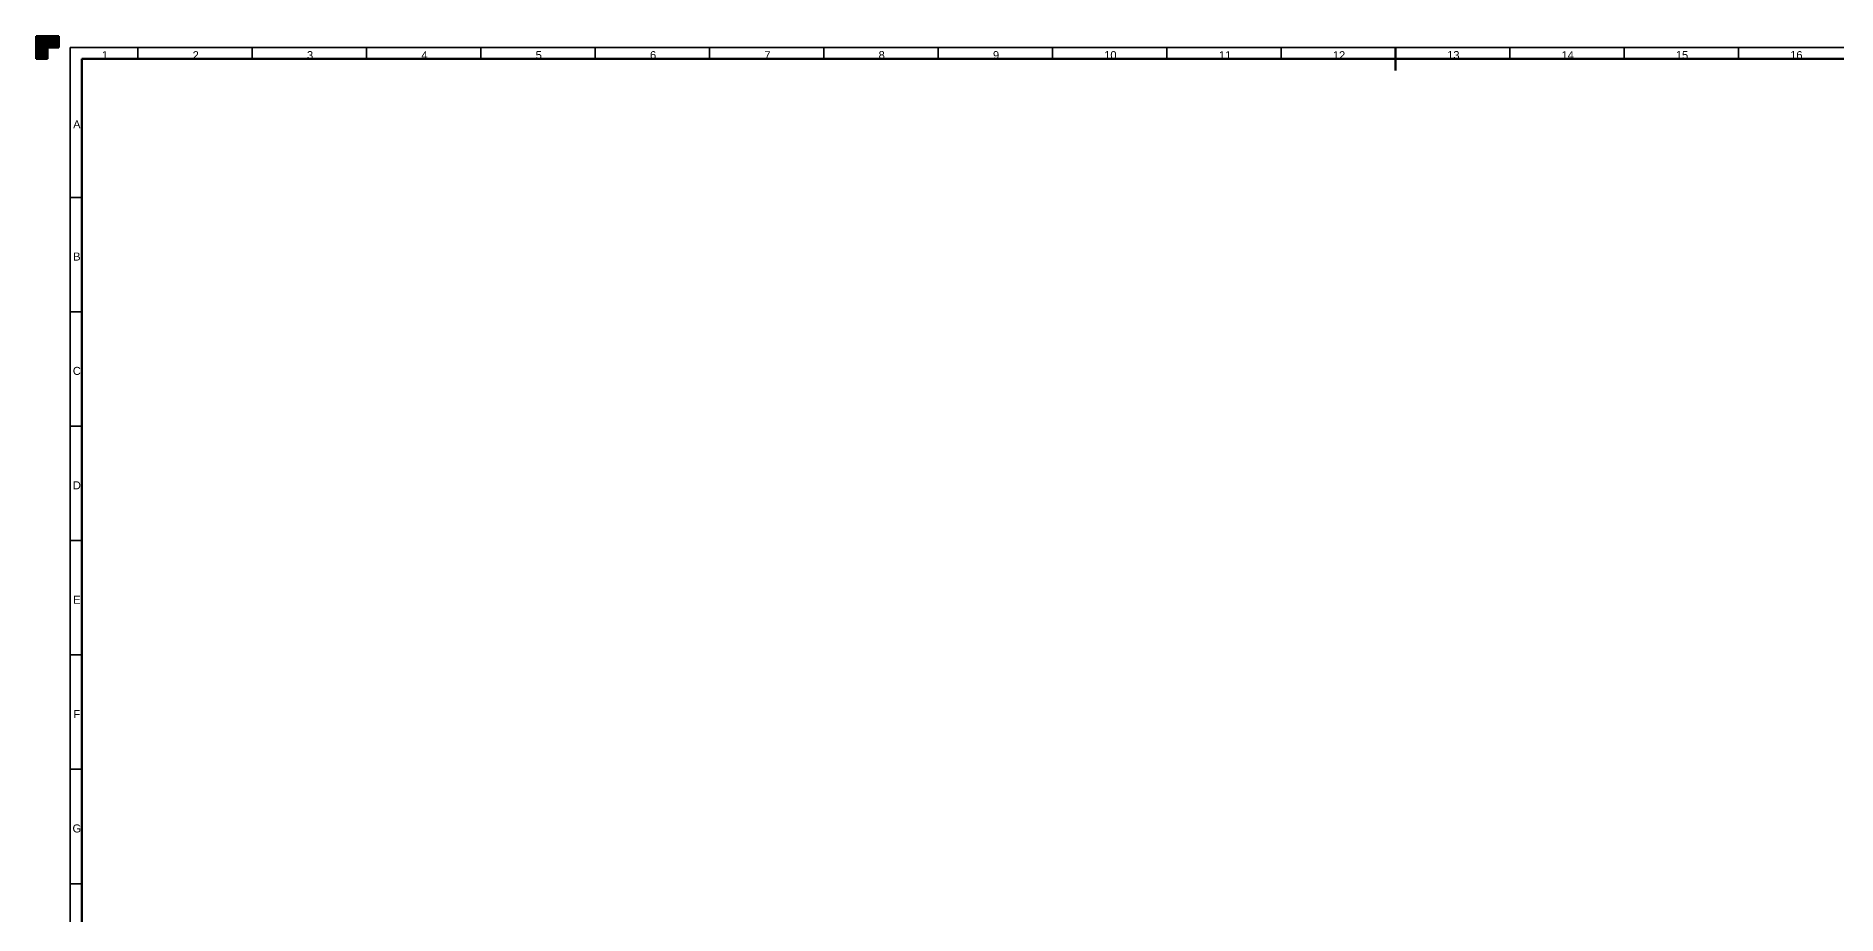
# Model space of a CAD drawing. Header units: millimetres. Extents: x 0 to 1189, y 0 to 841.
# Drawn here: x 0 to 788, y 457 to 841 of the extents above; entities that cross this region are included whole.
import ezdxf

# ---------------------------------------------------------------- set-up
doc = ezdxf.new("R2010")
doc.units = ezdxf.units.MM
doc.layers.add('256', color=7, linetype='Continuous', true_color=0xffffff)
doc.styles.add('Arial', font='Arial')

# ---------------------------------------------------------------- blocks, each defined once
blk = doc.blocks.new('HATCH1')
at = {"color": 18, "lineweight": 13}
for p, q in [((0, 840.98988), (10, 840.98988)), ((0, 840.94755), (10, 840.94755)), ((0, 840.90522), (10, 840.90522)), ((0, 840.86289), (10, 840.86289)), ((0, 840.82056), (10, 840.82056)), ((0, 840.77823), (10, 840.77823)), ((0, 840.7359), (10, 840.7359)), ((0, 840.69357), (10, 840.69357)), ((0, 840.65124), (10, 840.65124)), ((0, 840.60891), (10, 840.60891)), ((0, 840.56658), (10, 840.56658)), ((0, 840.52425), (10, 840.52425)), ((0, 840.48192), (10, 840.48192)), ((0, 840.43959), (10, 840.43959)), ((0, 840.39726), (10, 840.39726)), ((0, 840.35493), (10, 840.35493)), ((0, 840.3126), (10, 840.3126)), ((0, 840.27027), (10, 840.27027)), ((0, 840.22794), (10, 840.22794)), ((0, 840.18561), (10, 840.18561)), ((0, 840.14328), (10, 840.14328)), ((0, 840.10095), (10, 840.10095)), ((0, 840.05862), (10, 840.05862)), ((0, 840.01629), (10, 840.01629)), ((0, 839.97396), (10, 839.97396)), ((0, 839.93163), (10, 839.93163)), ((0, 839.8893), (10, 839.8893)), ((0, 839.84697), (10, 839.84697)), ((0, 839.80464), (10, 839.80464)), ((0, 839.76231), (10, 839.76231)), ((0, 839.71998), (10, 839.71998)), ((0, 839.67765), (10, 839.67765)), ((0, 839.63532), (10, 839.63532)), ((0, 839.59299), (10, 839.59299)), ((0, 839.55066), (10, 839.55066)), ((0, 839.50833), (10, 839.50833)), ((0, 839.466), (10, 839.466)), ((0, 839.42367), (10, 839.42367)), ((0, 839.38134), (10, 839.38134)), ((0, 839.33901), (10, 839.33901)), ((0, 839.29668), (10, 839.29668)), ((0, 839.25435), (10, 839.25435)), ((0, 839.21202), (10, 839.21202)), ((0, 839.16969), (10, 839.16969)), ((0, 839.12736), (10, 839.12736)), ((0, 839.08503), (10, 839.08503)), ((0, 839.0427), (10, 839.0427)), ((0, 839.00037), (10, 839.00037)), ((0, 838.95804), (10, 838.95804)), ((0, 838.91571), (10, 838.91571)), ((0, 838.87338), (10, 838.87338)), ((0, 838.83105), (10, 838.83105)), ((0, 838.78872), (10, 838.78872)), ((0, 838.74639), (10, 838.74639)), ((0, 838.70406), (10, 838.70406)), ((0, 838.66173), (10, 838.66173)), ((0, 838.6194), (10, 838.6194)), ((0, 838.57707), (10, 838.57707)), ((0, 838.53474), (10, 838.53474)), ((0, 838.49241), (10, 838.49241)), ((0, 838.45008), (10, 838.45008)), ((0, 838.40775), (10, 838.40775)), ((0, 838.36542), (10, 838.36542)), ((0, 838.32309), (10, 838.32309)), ((0, 838.28076), (10, 838.28076)), ((0, 838.23843), (10, 838.23843)), ((0, 838.1961), (10, 838.1961)), ((0, 838.15377), (10, 838.15377)), ((0, 838.11144), (10, 838.11144)), ((0, 838.06911), (10, 838.06911)), ((0, 838.02678), (10, 838.02678)), ((0, 837.98445), (10, 837.98445)), ((0, 837.94212), (10, 837.94212)), ((0, 837.89979), (10, 837.89979)), ((0, 837.85746), (10, 837.85746)), ((0, 837.81513), (10, 837.81513)), ((0, 837.7728), (10, 837.7728)), ((0, 837.73047), (10, 837.73047)), ((0, 837.68814), (10, 837.68814)), ((0, 837.64581), (10, 837.64581)), ((0, 837.60348), (10, 837.60348)), ((0, 837.56115), (10, 837.56115)), ((0, 837.51882), (10, 837.51882)), ((0, 837.47649), (10, 837.47649)), ((0, 837.43416), (10, 837.43416)), ((0, 837.39183), (10, 837.39183)), ((0, 837.3495), (10, 837.3495)), ((0, 837.30717), (10, 837.30717)), ((0, 837.26484), (10, 837.26484)), ((0, 837.22251), (10, 837.22251)), ((0, 837.18018), (10, 837.18018)), ((0, 837.13785), (10, 837.13785)), ((0, 837.09552), (10, 837.09552)), ((0, 837.05319), (10, 837.05319)), ((0, 837.01086), (10, 837.01086)), ((0, 836.96853), (10, 836.96853)), ((0, 836.9262), (10, 836.9262)), ((0, 836.88387), (10, 836.88387)), ((0, 836.84154), (10, 836.84154)), ((0, 836.79921), (10, 836.79921)), ((0, 836.75688), (10, 836.75688)), ((0, 836.71455), (10, 836.71455)), ((0, 836.67222), (10, 836.67222)), ((0, 836.62989), (10, 836.62989)), ((0, 836.58756), (10, 836.58756)), ((0, 836.54523), (10, 836.54523)), ((0, 836.5029), (10, 836.5029)), ((0, 836.46057), (10, 836.46057)), ((0, 836.41824), (10, 836.41824)), ((0, 836.37591), (10, 836.37591)), ((0, 836.33358), (10, 836.33358)), ((0, 836.29125), (10, 836.29125)), ((0, 836.24892), (10, 836.24892)), ((0, 836.20659), (10, 836.20659)), ((0, 836.16426), (10, 836.16426)), ((0, 836.12193), (10, 836.12193)), ((0, 836.0796), (10, 836.0796)), ((0, 836.03727), (10, 836.03727)), ((0, 835.99494), (5, 835.99494)), ((0, 835.95261), (5, 835.95261)), ((0, 835.91028), (5, 835.91028)), ((0, 835.86795), (5, 835.86795)), ((0, 835.82562), (5, 835.82562)), ((0, 835.78329), (5, 835.78329)), ((0, 835.74096), (5, 835.74096)), ((0, 835.69863), (5, 835.69863)), ((0, 835.6563), (5, 835.6563)), ((0, 835.61397), (5, 835.61397)), ((0, 835.57164), (5, 835.57164)), ((0, 835.52931), (5, 835.52931)), ((0, 835.48698), (5, 835.48698)), ((0, 835.44465), (5, 835.44465)), ((0, 835.40232), (5, 835.40232)), ((0, 835.35999), (5, 835.35999)), ((0, 835.31766), (5, 835.31766)), ((0, 835.27533), (5, 835.27533)), ((0, 835.233), (5, 835.233)), ((0, 835.19067), (5, 835.19067)), ((0, 835.14834), (5, 835.14834)), ((0, 835.10601), (5, 835.10601)), ((0, 835.06368), (5, 835.06368)), ((0, 835.02135), (5, 835.02135)), ((0, 834.97902), (5, 834.97902)), ((0, 834.93669), (5, 834.93669)), ((0, 834.89436), (5, 834.89436)), ((0, 834.85203), (5, 834.85203)), ((0, 834.8097), (5, 834.8097)), ((0, 834.76737), (5, 834.76737)), ((0, 834.72504), (5, 834.72504)), ((0, 834.68271), (5, 834.68271)), ((0, 834.64038), (5, 834.64038)), ((0, 834.59805), (5, 834.59805)), ((0, 834.55572), (5, 834.55572)), ((0, 834.51339), (5, 834.51339)), ((0, 834.47106), (5, 834.47106)), ((0, 834.42873), (5, 834.42873)), ((0, 834.3864), (5, 834.3864)), ((0, 834.34407), (5, 834.34407)), ((0, 834.30174), (5, 834.30174)), ((0, 834.25941), (5, 834.25941)), ((0, 834.21708), (5, 834.21708)), ((0, 834.17475), (5, 834.17475)), ((0, 834.13242), (5, 834.13242)), ((0, 834.09009), (5, 834.09009)), ((0, 834.04776), (5, 834.04776)), ((0, 834.00543), (5, 834.00543)), ((0, 833.9631), (5, 833.9631)), ((0, 833.92077), (5, 833.92077)), ((0, 833.87844), (5, 833.87844)), ((0, 833.83611), (5, 833.83611)), ((0, 833.79378), (5, 833.79378)), ((0, 833.75145), (5, 833.75145)), ((0, 833.70912), (5, 833.70912)), ((0, 833.66679), (5, 833.66679)), ((0, 833.62446), (5, 833.62446)), ((0, 833.58213), (5, 833.58213)), ((0, 833.5398), (5, 833.5398)), ((0, 833.49747), (5, 833.49747)), ((0, 833.45514), (5, 833.45514)), ((0, 833.41281), (5, 833.41281)), ((0, 833.37048), (5, 833.37048)), ((0, 833.32815), (5, 833.32815)), ((0, 833.28582), (5, 833.28582)), ((0, 833.24349), (5, 833.24349)), ((0, 833.20116), (5, 833.20116)), ((0, 833.15883), (5, 833.15883)), ((0, 833.1165), (5, 833.1165)), ((0, 833.07417), (5, 833.07417)), ((0, 833.03184), (5, 833.03184)), ((0, 832.98951), (5, 832.98951)), ((0, 832.94718), (5, 832.94718)), ((0, 832.90485), (5, 832.90485)), ((0, 832.86252), (5, 832.86252)), ((0, 832.82019), (5, 832.82019)), ((0, 832.77786), (5, 832.77786)), ((0, 832.73553), (5, 832.73553)), ((0, 832.6932), (5, 832.6932)), ((0, 832.65087), (5, 832.65087)), ((0, 832.60854), (5, 832.60854)), ((0, 832.56621), (5, 832.56621)), ((0, 832.52388), (5, 832.52388)), ((0, 832.48155), (5, 832.48155)), ((0, 832.43922), (5, 832.43922)), ((0, 832.39689), (5, 832.39689)), ((0, 832.35456), (5, 832.35456)), ((0, 832.31223), (5, 832.31223)), ((0, 832.2699), (5, 832.2699)), ((0, 832.22757), (5, 832.22757)), ((0, 832.18524), (5, 832.18524)), ((0, 832.14291), (5, 832.14291)), ((0, 832.10058), (5, 832.10058)), ((0, 832.05825), (5, 832.05825)), ((0, 832.01592), (5, 832.01592)), ((0, 831.97359), (5, 831.97359)), ((0, 831.93126), (5, 831.93126)), ((0, 831.88893), (5, 831.88893)), ((0, 831.8466), (5, 831.8466)), ((0, 831.80427), (5, 831.80427)), ((0, 831.76194), (5, 831.76194)), ((0, 831.71961), (5, 831.71961)), ((0, 831.67728), (5, 831.67728)), ((0, 831.63495), (5, 831.63495)), ((0, 831.59262), (5, 831.59262)), ((0, 831.55029), (5, 831.55029)), ((0, 831.50796), (5, 831.50796)), ((0, 831.46563), (5, 831.46563)), ((0, 831.4233), (5, 831.4233)), ((0, 831.38097), (5, 831.38097)), ((0, 831.33864), (5, 831.33864)), ((0, 831.29631), (5, 831.29631)), ((0, 831.25398), (5, 831.25398)), ((0, 831.21165), (5, 831.21165)), ((0, 831.16932), (5, 831.16932)), ((0, 831.12699), (5, 831.12699)), ((0, 831.08466), (5, 831.08466)), ((0, 831.04233), (5, 831.04233)), ((0, 831), (5, 831))]:
    blk.add_line(p, q, dxfattribs=at)

msp = doc.modelspace()

# ---------------------------------------------------------------- linework, layer by layer
at = {"layer": '256', "color": 18, "linetype": 'Continuous', "lineweight": 70}
for p, q in [((0, 831), (0, 841)), ((0, 841), (10, 841)), ((5, 836), (5, 831)), ((10, 836), (5, 836)), ((10, 841), (10, 836)), ((5, 831), (0, 831)), ((20, 10), (20, 831)), ((20, 831), (1179, 831))]:
    msp.add_line(p, q, dxfattribs=at)
at = {"layer": '256', "color": 18, "linetype": 'Continuous', "lineweight": 35}
for p, q in [((15, 5), (15, 836)), ((15, 836), (1184, 836)), ((44.5, 836), (44.5, 831)), ((94.5, 836), (94.5, 831)), ((144.5, 836), (144.5, 831)), ((194.5, 836), (194.5, 831)), ((244.5, 836), (244.5, 831)), ((294.5, 836), (294.5, 831)), ((344.5, 836), (344.5, 831)), ((394.5, 836), (394.5, 831)), ((444.5, 836), (444.5, 831)), ((494.5, 836), (494.5, 831)), ((544.5, 836), (544.5, 831)), ((594.5, 836), (594.5, 831)), ((644.5, 836), (644.5, 831)), ((694.5, 836), (694.5, 831)), ((744.5, 836), (744.5, 831)), ((15, 770.5), (20, 770.5)), ((15, 720.5), (20, 720.5)), ((15, 670.5), (20, 670.5)), ((15, 620.5), (20, 620.5)), ((15, 570.5), (20, 570.5)), ((15, 520.5), (20, 520.5)), ((15, 470.5), (20, 470.5))]:
    msp.add_line(p, q, dxfattribs=at)
at = {"layer": '256', "color": 18, "linetype": 'Continuous', "lineweight": 200}
for q in [(594.5, 836), (594.5, 826)]:
    msp.add_line((594.5, 831), q, dxfattribs=at)

# ---------------------------------------------------------------- block references
at = {"layer": '256', "color": 18, "linetype": 'Continuous', "lineweight": 35}
msp.add_blockref('HATCH1', (0, 0), dxfattribs=at)

# ---------------------------------------------------------------- texts
at = {"layer": '256', "color": 18, "linetype": 'Continuous', "lineweight": 13, "char_height": 3.5, "attachment_point": 7, "line_spacing_factor": 1.047437, "style": 'Arial'}
for s, insert in [('\\fArial|b0|i0;\\W1.0000;1', (28.750848, 830.864203)), ('\\fArial|b0|i0;\\W1.0000;2', (68.500848, 830.864203)), ('\\fArial|b0|i0;\\W1.0000;3', (118.500848, 830.864203)), ('\\fArial|b0|i0;\\W1.0000;4', (168.500848, 830.871365)), ('\\fArial|b0|i0;\\W1.0000;5', (218.500848, 830.871365)), ('\\fArial|b0|i0;\\W1.0000;6', (268.500848, 830.864203)), ('\\fArial|b0|i0;\\W1.0000;7', (318.500848, 830.871365)), ('\\fArial|b0|i0;\\W1.0000;8', (368.500848, 830.864203)), ('\\fArial|b0|i0;\\W1.0000;9', (418.500848, 830.864203)), ('\\fArial|b0|i0;\\W1.0000;10', (467.141196, 830.864203)), ('\\fArial|b0|i0;\\W1.0000;11', (517.322642, 830.864203)), ('\\fArial|b0|i0;\\W1.0000;12', (567.141196, 830.864203)), ('\\fArial|b0|i0;\\W1.0000;13', (617.141196, 830.864203)), ('\\fArial|b0|i0;\\W1.0000;14', (667.141196, 830.864203)), ('\\fArial|b0|i0;\\W1.0000;15', (717.141196, 830.864203)), ('\\fArial|b0|i0;\\W1.0000;16', (767.141196, 830.864203)), ('\\fArial|b0|i0;\\W1.0000;A', (16.229872, 800.621365)), ('\\fArial|b0|i0;\\W1.0000;B', (16.229872, 742.871365)), ('\\fArial|b0|i0;\\W1.0000;C', (16.094982, 692.841522)), ('\\fArial|b0|i0;\\W1.0000;D', (16.094982, 642.871365)), ('\\fArial|b0|i0;\\W1.0000;E', (16.229872, 592.871365)), ('\\fArial|b0|i0;\\W1.0000;F', (16.367151, 542.871365)), ('\\fArial|b0|i0;\\W1.0000;G', (15.958897, 492.841522))]:
    msp.add_mtext(s, dxfattribs=dict(at, insert=insert))

doc.saveas('drawing.dxf')
